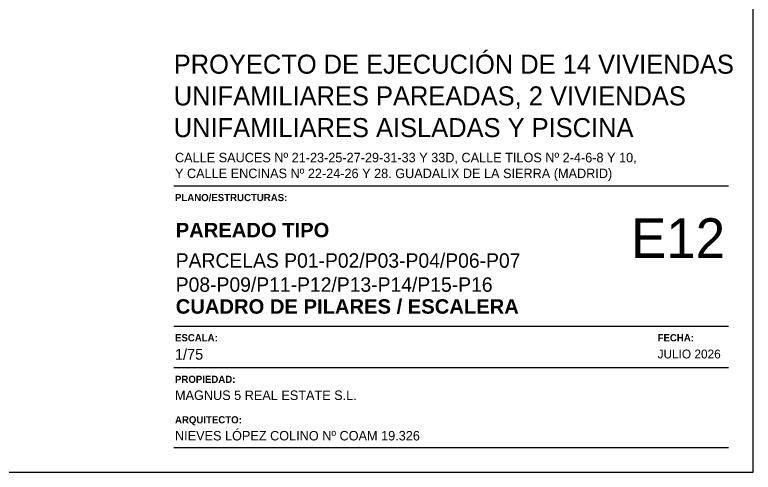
# Model space of a CAD drawing. Extents: x 2455 to 9764, y -806 to 181.
# Drawn here: x 4839.43 to 4848.36, y -409.26 to -403.73 of the extents above; entities that cross this region are included whole.
import ezdxf

# ---------------------------------------------------------------- set-up
doc = ezdxf.new("R2010")
doc.units = 0
doc.header["$LTSCALE"] = 0.2
doc.header["$MEASUREMENT"] = 0
doc.layers.add('01_cartela', color=6, linetype='CONTINUOUS', plot=False)
doc.layers.add('01_texto cartela', color=4, linetype='CONTINUOUS')
doc.styles.add('Century Gothic', font='', dxfattribs={"height": 2})
doc.styles.add('Century Gothic_3', font='', dxfattribs={"height": 4.5})
doc.styles.add('Century Gothic_5', font='', dxfattribs={"height": 2.5})
doc.styles.add('Century Gothic_6', font='', dxfattribs={"height": 11})
doc.styles.add('NIEVES3', font='swisseb.ttf')
doc.styles.get('Century Gothic').set_extended_font_data('Century Gothic')
doc.styles.get('Century Gothic_3').set_extended_font_data('Century Gothic')
doc.styles.get('Century Gothic_5').set_extended_font_data('Century Gothic')
doc.styles.get('Century Gothic_6').set_extended_font_data('Century Gothic')

msp = doc.modelspace()

# ---------------------------------------------------------------- linework, layer by layer
at = {"layer": '01_cartela', "color": 3}
msp.add_lwpolyline([(4817.7186, -387.7289), (4817.7186, -409.2639), (4848.3566, -409.2639), (4848.3566, -387.7289)], close=True, dxfattribs=at)
at = {"layer": '01_texto cartela', "color": 5}
for p, q in [((4841.3553, -405.803), (4848.0566, -405.803)), ((4841.3553, -407.4974), (4848.0566, -407.4974)), ((4841.3553, -407.9997), (4848.0566, -407.9997)), ((4841.3553, -408.9639), (4848.0566, -408.9639))]:
    msp.add_line(p, q, dxfattribs=at)

# ---------------------------------------------------------------- texts
for s, insert, char_height, width, attachment_point, style in [('\\PPROYECTO DE EJECUCIÓN DE 14 VIVIENDAS UNIFAMILIARES PAREADAS, 2 VIVIENDAS UNIFAMILIARES AISLADAS Y PISCINA', (4841.3553, -403.8332), 0.23, 6.82217, 1, 'Century Gothic_3'), ('CALLE SAUCES Nº 21-23-25-27-29-31-33 Y 33D, CALLE TILOS Nº 2-4-6-8 Y 10, \\PY CALLE ENCINAS Nº 22-24-26 Y 28. GUADALIX DE LA SIERRA (MADRID)', (4841.3701, -405.4033), 0.11455, 9.246811, 1, 'Century Gothic'), ('{\\fCentury Gothic|b1|i0|c0|p34;PLANO/ESTRUCTURAS: }', (4841.3701, -405.9003), 0.087014, 2.117146, 1, 'Century Gothic'), ('\\pt2.3273;\\PPARCELAS P01-P02/P03-P04/P06-P07\\PP08-P09/P11-P12/P13-P14/P15-P16 ', (4841.379, -407.0855), 0.174553, 7.00908, 7, 'Century Gothic_5'), ('\\pt2.3273;CUADRO DE PILARES / ESCALERA', (4841.379, -407.3526), 0.174553, 7.00908, 7, 'NIEVES3'), ('{\\fCentury Gothic|b1|i0|c0|p34;ESCALA: }', (4841.3701, -407.5947), 0.087014, 2.117146, 1, 'Century Gothic'), ('{\\fCentury Gothic|b1|i0|c0|p34;FECHA: }', (4847.201, -407.5947), 0.087014, 2.117146, 1, 'Century Gothic'), ('1/75', (4841.3701, -407.7733), 0.13091, 2.117146, 1, 'Century Gothic'), ('JULIO 2026', (4847.201, -407.7815), 0.10691, 3.504377, 1, 'Century Gothic'), ('{\\fCentury Gothic|b1|i0|c0|p34;PROPIEDAD:}', (4841.3701, -408.0973), 0.087014, 0.837092, 1, 'Century Gothic'), ('MAGNUS 5 REAL ESTATE S.L.', (4841.3701, -408.276), 0.11455, 4.882308, 1, 'Century Gothic'), ('{\\fCentury Gothic|b1|i0|c0|p34;ARQUITECTO:}', (4841.3701, -408.5864), 0.087014, 0.837092, 1, 'Century Gothic'), ('NIEVES LÓPEZ COLINO Nº COAM 19.326', (4841.3701, -408.7651), 0.11455, 3.651531, 1, 'Century Gothic')]:
    msp.add_mtext(s, dxfattribs=dict(at, insert=insert, char_height=char_height, width=width, attachment_point=attachment_point, style=style))
at = {"layer": '01_texto cartela', "color": 1}
for s, insert, char_height, width, attachment_point, style in [('E12', (4848.0171, -406.1945), 0.47857, 1.049853, 3, 'Century Gothic_6'), ('\\pt2.3273;PAREADO TIPO ', (4841.379, -406.4267), 0.174553, 7.00908, 7, 'NIEVES3')]:
    msp.add_mtext(s, dxfattribs=dict(at, insert=insert, char_height=char_height, width=width, attachment_point=attachment_point, style=style))

doc.saveas('drawing.dxf')
